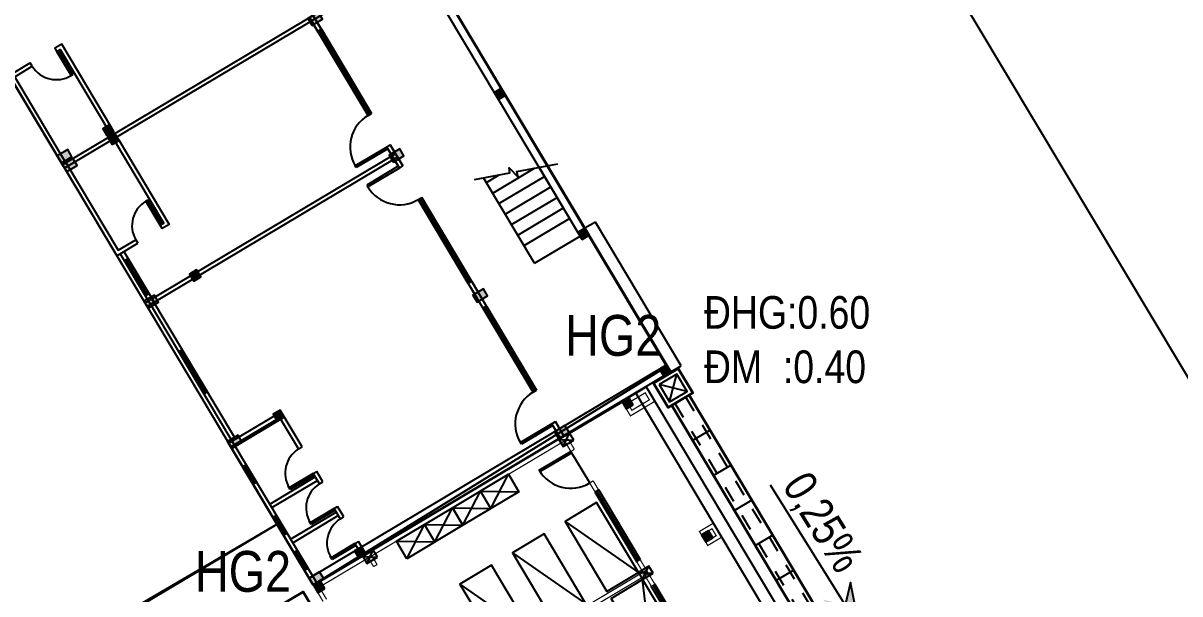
# Model space of a CAD drawing. Header units: millimetres. Extents: x -341 to 79, y 65 to 137.
# Drawn here: x -281.01 to -273.92, y 81.21 to 84.71 of the extents above; entities that cross this region are included whole.
import ezdxf

# ---------------------------------------------------------------- set-up
doc = ezdxf.new("R2010")
doc.units = ezdxf.units.MM
doc.header["$LTSCALE"] = 0.3
doc.header["$MEASUREMENT"] = 0
doc.linetypes.add('DASHDOTX2', pattern=[2, 1, -0.5, 0, -0.5])
doc.linetypes.add('DASHED2', pattern=[0.375, 0.25, -0.125])
for name, color, linetype in [('HACTH', 8, 'CONTINUOUS'), ('HATCH', 8, 'CONTINUOUS'), ('HATCH1', 8, 'CONTINUOUS'), ('LAYER 1', 1, 'CONTINUOUS'), ('LAYER1', 1, 'CONTINUOUS'), ('Layer2', 4, 'CONTINUOUS'), ('LAYER5', 5, 'CONTINUOUS'), ('LAYER7', 7, 'CONTINUOUS'), ('LAYER8', 8, 'CONTINUOUS'), ('THIETBI', 25, 'CONTINUOUS'), ('TUONG', 7, 'CONTINUOUS')]:
    doc.layers.add(name, color=color, linetype=linetype)
doc.layers.add('THOATNUOC', color=4, linetype='CONTINUOUS', lineweight=35)
doc.styles.add('HELVE-KT', font='VHELVCN.TTF')
doc.linetypes.add('FENCELINE2', pattern='A,0.25,-0.1,[132,ltypeshp.shx,S=0.1,R=0,X=-0.1,Y=0],-0.1,1', length=1.45)

# ---------------------------------------------------------------- blocks, each defined once
blk = doc.blocks.new('NXM')
at = {"layer": 'LAYER7', "ltscale": 5}
h = blk.add_hatch(color=256, dxfattribs=at)
h.paths.add_polyline_path([(-121855.57, 340602.76), (-121855.47, 340602.86), (-121855.67, 340602.86)])
h.paths.add_polyline_path([(-121855.57, 340602.76), (-121855.67, 340602.86), (-121855.67, 340602.66)])
h.paths.add_polyline_path([(-121855.47, 340602.66), (-121855.57, 340602.76), (-121855.67, 340602.66)])
h.paths.add_polyline_path([(-121855.47, 340602.66), (-121855.47, 340602.86), (-121855.57, 340602.76)])
h = blk.add_hatch(color=256, dxfattribs=at)
h.paths.add_polyline_path([(-121855.47, 340601.46), (-121855.67, 340601.46), (-121855.57, 340601.31)])
h.paths.add_polyline_path([(-121855.67, 340601.16), (-121855.57, 340601.31), (-121855.67, 340601.46)])
h = blk.add_hatch(color=256, dxfattribs=at)
h.paths.add_polyline_path([(-121859.27, 340595.86), (-121859.47, 340595.86), (-121859.37, 340595.71)])
h.paths.add_polyline_path([(-121859.47, 340595.56), (-121859.37, 340595.71), (-121859.47, 340595.86)])
h = blk.add_hatch(color=256, dxfattribs=at)
h.paths.add_polyline_path([(-121855.47, 340595.86), (-121855.67, 340595.86), (-121855.57, 340595.71)])
h.paths.add_polyline_path([(-121855.67, 340595.56), (-121855.57, 340595.71), (-121855.67, 340595.86)])
h.paths.add_polyline_path([(-121855.67, 340595.86), (-121855.67, 340595.56), (-121855.57, 340595.71)])
h = blk.add_hatch(color=256, dxfattribs=at)
h.paths.add_polyline_path([(-121859.37, 340593.96), (-121859.27, 340594.06), (-121859.47, 340594.06)])
h.paths.add_polyline_path([(-121859.37, 340593.96), (-121859.47, 340594.06), (-121859.47, 340593.86)])
h.paths.add_polyline_path([(-121859.27, 340593.86), (-121859.37, 340593.96), (-121859.47, 340593.86)])
h.paths.add_polyline_path([(-121859.27, 340593.86), (-121859.27, 340594.06), (-121859.37, 340593.96)])
h = blk.add_hatch(color=256, dxfattribs=at)
h.paths.add_polyline_path([(-121859.37, 340593.96), (-121859.27, 340594.06), (-121859.47, 340594.06)])
h.paths.add_polyline_path([(-121859.37, 340593.96), (-121859.47, 340594.06), (-121859.47, 340593.86)])
h.paths.add_polyline_path([(-121859.27, 340593.86), (-121859.37, 340593.96), (-121859.47, 340593.86)])
h.paths.add_polyline_path([(-121859.27, 340593.86), (-121859.27, 340594.06), (-121859.37, 340593.96)])
h = blk.add_hatch(color=256, dxfattribs=at)
h.paths.add_polyline_path([(-121855.57, 340593.96), (-121855.47, 340594.06), (-121855.67, 340594.06)])
h.paths.add_polyline_path([(-121855.57, 340593.96), (-121855.67, 340594.06), (-121855.67, 340593.86)])
h.paths.add_polyline_path([(-121855.47, 340593.86), (-121855.57, 340593.96), (-121855.67, 340593.86)])
h.paths.add_polyline_path([(-121855.47, 340593.86), (-121855.47, 340594.06), (-121855.57, 340593.96)])
h = blk.add_hatch(color=256, dxfattribs=at)
h.paths.add_polyline_path([(-121855.57, 340593.96), (-121855.47, 340594.06), (-121855.67, 340594.06)])
h.paths.add_polyline_path([(-121855.57, 340593.96), (-121855.67, 340594.06), (-121855.67, 340593.86)])
h.paths.add_polyline_path([(-121855.47, 340593.86), (-121855.57, 340593.96), (-121855.67, 340593.86)])
h.paths.add_polyline_path([(-121855.47, 340593.86), (-121855.47, 340594.06), (-121855.57, 340593.96)])
at = {"layer": 'LAYER5', "linetype": 'Continuous'}
for p, q in [((-121861.72, 340595.76), (-121859.72, 340595.76)), ((-121859.72, 340595.71), (-121861.72, 340595.71)), ((-121861.72, 340595.66), (-121859.72, 340595.66)), ((-121857.02, 340595.76), (-121859.02, 340595.76)), ((-121859.02, 340595.71), (-121857.02, 340595.71)), ((-121857.02, 340595.66), (-121859.02, 340595.66))]:
    blk.add_line(p, q, dxfattribs=at)
blk.add_lwpolyline([(-121855.87, 340595.76), (-121855.91, 340595.76), (-121855.91, 340596.66), (-121855.87, 340596.66)], close=True, dxfattribs=at)
blk.add_arc((-121855.866, 340595.76), 0.904, 90.2526, 180, dxfattribs=at)
at = {"layer": 'LAYER7', "ltscale": 5}
for p, q in [((-121855.67, 340602.86), (-121855.47, 340602.66)), ((-121855.47, 340602.86), (-121855.67, 340602.66)), ((-121855.67, 340601.46), (-121855.47, 340601.16)), ((-121855.47, 340601.46), (-121855.67, 340601.16)), ((-121859.47, 340595.86), (-121859.27, 340595.56)), ((-121859.27, 340595.86), (-121859.47, 340595.56)), ((-121855.67, 340595.86), (-121855.47, 340595.56)), ((-121855.47, 340595.86), (-121855.67, 340595.56)), ((-121856.77, 340595.76), (-121855.87, 340595.76)), ((-121855.47, 340595.66), (-121855.47, 340593.86)), ((-121859.47, 340594.06), (-121859.27, 340593.86)), ((-121859.27, 340594.06), (-121859.47, 340593.86)), ((-121859.47, 340594.06), (-121859.27, 340593.86)), ((-121859.27, 340594.06), (-121859.47, 340593.86)), ((-121855.67, 340594.06), (-121855.47, 340593.86)), ((-121855.47, 340594.06), (-121855.67, 340593.86)), ((-121855.67, 340594.06), (-121855.47, 340593.86)), ((-121855.47, 340594.06), (-121855.67, 340593.86)), ((-121877.97, 340593.66), (-121855.47, 340593.66)), ((-121877.97, 340593.36), (-121855.47, 340593.36))]:
    blk.add_line(p, q, dxfattribs=at)
at = {"layer": 'LAYER7', "ltscale": 5, "const_width": 0.03}
for points in [[(-121859.42, 340602.86), (-121859.42, 340595.66)], [(-121859.32, 340602.86), (-121859.32, 340595.66)], [(-121855.92, 340602.86), (-121855.47, 340602.86)], [(-121855.92, 340602.76), (-121855.57, 340602.76)], [(-121855.57, 340602.76), (-121855.57, 340595.76)], [(-121855.47, 340602.86), (-121855.47, 340595.66)], [(-121855.82, 340601.36), (-121855.57, 340601.36)], [(-121855.82, 340601.26), (-121855.57, 340601.26)], [(-121859.37, 340595.76), (-121859.72, 340595.76)], [(-121859.37, 340595.66), (-121859.72, 340595.66)], [(-121859.37, 340595.76), (-121859.02, 340595.76)], [(-121859.37, 340595.66), (-121859.02, 340595.66)], [(-121857.02, 340595.76), (-121856.77, 340595.76)], [(-121857.02, 340595.66), (-121856.77, 340595.66)], [(-121856.77, 340595.76), (-121856.77, 340595.66)], [(-121855.87, 340595.76), (-121855.57, 340595.76)], [(-121855.87, 340595.76), (-121855.87, 340595.66)], [(-121855.87, 340595.66), (-121855.57, 340595.66)]]:
    blk.add_lwpolyline(points, dxfattribs=at)
at = {"layer": 'LAYER7', "ltscale": 5}
for points in [[(-121855.67, 340602.66), (-121855.47, 340602.66), (-121855.47, 340602.86), (-121855.67, 340602.86)], [(-121855.67, 340601.16), (-121855.47, 340601.16), (-121855.47, 340601.46), (-121855.67, 340601.46)], [(-121859.47, 340595.56), (-121859.27, 340595.56), (-121859.27, 340595.86), (-121859.47, 340595.86)], [(-121855.67, 340595.56), (-121855.47, 340595.56), (-121855.47, 340595.86), (-121855.67, 340595.86)], [(-121859.47, 340593.86), (-121859.27, 340593.86), (-121859.27, 340594.06), (-121859.47, 340594.06)], [(-121859.47, 340593.86), (-121859.27, 340593.86), (-121859.27, 340594.06), (-121859.47, 340594.06)], [(-121855.67, 340593.86), (-121855.47, 340593.86), (-121855.47, 340594.06), (-121855.67, 340594.06)], [(-121855.67, 340593.86), (-121855.47, 340593.86), (-121855.47, 340594.06), (-121855.67, 340594.06)]]:
    blk.add_lwpolyline(points, close=True, dxfattribs=at)
at = {"layer": 'LAYER7', "ltscale": 5, "const_width": 0.03}
for points in [[(-121859.57, 340593.66), (-121859.17, 340593.66), (-121859.17, 340594.06), (-121859.57, 340594.06)], [(-121859.47, 340593.76), (-121859.27, 340593.76), (-121859.27, 340593.96), (-121859.47, 340593.96)], [(-121855.87, 340593.36), (-121855.47, 340593.36), (-121855.47, 340594.06), (-121855.87, 340594.06)], [(-121855.77, 340593.46), (-121855.57, 340593.46), (-121855.57, 340593.96), (-121855.77, 340593.96)]]:
    blk.add_lwpolyline(points, close=True, dxfattribs=at)
at = {"layer": 'THIETBI', "ltscale": 5}
for p, q in [((-121856.07, 340600.56), (-121855.57, 340599.76)), ((-121855.57, 340600.56), (-121856.07, 340599.76)), ((-121857.27, 340599.76), (-121859.27, 340598.86)), ((-121856.07, 340599.76), (-121855.57, 340598.96)), ((-121855.57, 340599.76), (-121856.07, 340598.96)), ((-121856.07, 340598.96), (-121855.57, 340598.16)), ((-121855.57, 340598.96), (-121856.07, 340598.16)), ((-121857.27, 340598.26), (-121859.27, 340597.36)), ((-121856.07, 340598.16), (-121855.57, 340597.36)), ((-121855.57, 340598.16), (-121856.07, 340597.36)), ((-121861.47, 340596.76), (-121859.47, 340595.86)), ((-121857.27, 340596.76), (-121859.27, 340595.86))]:
    blk.add_line(p, q, dxfattribs=at)
for points in [[(-121856.07, 340600.56), (-121855.57, 340600.56), (-121855.57, 340598.96), (-121856.07, 340598.96)], [(-121859.27, 340599.76), (-121859.27, 340598.86), (-121857.27, 340598.86), (-121857.27, 340599.76)], [(-121856.07, 340598.96), (-121855.57, 340598.96), (-121855.57, 340597.36), (-121856.07, 340597.36)], [(-121859.27, 340598.26), (-121859.27, 340597.36), (-121857.27, 340597.36), (-121857.27, 340598.26)], [(-121859.47, 340596.76), (-121859.47, 340595.86), (-121861.47, 340595.86), (-121861.47, 340596.76)], [(-121859.27, 340596.76), (-121859.27, 340595.86), (-121857.27, 340595.86), (-121857.27, 340596.76)]]:
    blk.add_lwpolyline(points, close=True, dxfattribs=at)
for points in [[(-121856.07, 340599.76), (-121855.57, 340599.76)], [(-121856.07, 340598.16), (-121855.57, 340598.16)]]:
    blk.add_lwpolyline(points, dxfattribs=at)
at = {"layer": 'TUONG', "linetype": 'ByBlock', "ltscale": 5, "const_width": 0.03}
for points in [[(-121855.82, 340601.26), (-121855.82, 340601.36)], [(-121859.72, 340595.66), (-121859.72, 340595.76)], [(-121859.02, 340595.66), (-121859.02, 340595.76)], [(-121857.02, 340595.66), (-121857.02, 340595.76)]]:
    blk.add_lwpolyline(points, dxfattribs=at)
blk = doc.blocks.new('TTAT')
at = {"layer": 'HATCH', "ltscale": 5}
for points in [[(-121961.41, 340867.551), (-121961.41, 340867.251), (-121961.21, 340867.251), (-121961.21, 340867.551)], [(-121957.51, 340867.551), (-121957.51, 340867.251), (-121957.31, 340867.251), (-121957.31, 340867.551)], [(-121953.51, 340867.551), (-121953.51, 340867.251), (-121953.31, 340867.251), (-121953.31, 340867.551)], [(-121949.61, 340867.551), (-121949.61, 340867.251), (-121949.41, 340867.251), (-121949.41, 340867.551)], [(-121949.36, 340867.551), (-121949.36, 340867.251), (-121949.16, 340867.251), (-121949.16, 340867.551)], [(-121961.41, 340866.251), (-121961.41, 340866.051), (-121961.21, 340866.051), (-121961.21, 340866.251)], [(-121957.51, 340866.251), (-121957.51, 340866.051), (-121957.31, 340866.051), (-121957.31, 340866.251)], [(-121953.51, 340866.251), (-121953.51, 340866.051), (-121953.31, 340866.051), (-121953.31, 340866.251)], [(-121949.61, 340866.251), (-121949.61, 340866.051), (-121949.41, 340866.051), (-121949.41, 340866.251)], [(-121949.36, 340866.251), (-121949.36, 340866.051), (-121949.16, 340866.051), (-121949.16, 340866.251)], [(-121961.41, 340860.551), (-121961.41, 340860.251), (-121961.21, 340860.251), (-121961.21, 340860.551)], [(-121957.51, 340860.551), (-121957.51, 340860.251), (-121957.31, 340860.251), (-121957.31, 340860.551)], [(-121953.51, 340860.551), (-121953.51, 340860.251), (-121953.31, 340860.251), (-121953.31, 340860.551)], [(-121949.61, 340860.551), (-121949.61, 340860.251), (-121949.41, 340860.251), (-121949.41, 340860.551)], [(-121961.41, 340857.551), (-121961.41, 340857.351), (-121961.21, 340857.351), (-121961.21, 340857.551)], [(-121957.51, 340857.551), (-121957.51, 340857.351), (-121957.31, 340857.351), (-121957.31, 340857.551)], [(-121953.51, 340857.551), (-121953.51, 340857.351), (-121953.31, 340857.351), (-121953.31, 340857.551)]]:
    blk.add_hatch(color=256, dxfattribs=at).paths.add_polyline_path(points)
for p, q in [((-121961.41, 340857.351), (-121961.41, 340857.051)), ((-121957.31, 340857.351), (-121961.41, 340857.351)), ((-121957.31, 340857.051), (-121957.31, 340857.351)), ((-121961.41, 340857.051), (-121957.31, 340857.051))]:
    blk.add_line(p, q, dxfattribs=at)
for points in [[(-121961.41, 340867.551), (-121961.41, 340867.251), (-121961.21, 340867.251), (-121961.21, 340867.551)], [(-121961.21, 340857.351), (-121961.41, 340857.351), (-121961.41, 340867.551), (-121961.21, 340867.551)], [(-121957.51, 340867.551), (-121957.51, 340867.251), (-121957.31, 340867.251), (-121957.31, 340867.551)], [(-121953.51, 340867.551), (-121953.51, 340867.251), (-121953.31, 340867.251), (-121953.31, 340867.551)], [(-121949.61, 340867.551), (-121949.61, 340867.251), (-121949.41, 340867.251), (-121949.41, 340867.551)], [(-121949.36, 340867.551), (-121949.36, 340867.251), (-121949.16, 340867.251), (-121949.16, 340867.551)], [(-121961.41, 340866.251), (-121961.41, 340866.051), (-121961.21, 340866.051), (-121961.21, 340866.251)], [(-121957.51, 340866.251), (-121957.51, 340866.051), (-121957.31, 340866.051), (-121957.31, 340866.251)], [(-121953.51, 340866.251), (-121953.51, 340866.051), (-121953.31, 340866.051), (-121953.31, 340866.251)], [(-121949.61, 340866.251), (-121949.61, 340866.051), (-121949.41, 340866.051), (-121949.41, 340866.251)], [(-121949.36, 340866.251), (-121949.36, 340866.051), (-121949.16, 340866.051), (-121949.16, 340866.251)], [(-121961.41, 340860.551), (-121961.41, 340860.251), (-121961.21, 340860.251), (-121961.21, 340860.551)], [(-121957.51, 340860.551), (-121957.51, 340860.251), (-121957.31, 340860.251), (-121957.31, 340860.551)], [(-121953.51, 340860.551), (-121953.51, 340860.251), (-121953.31, 340860.251), (-121953.31, 340860.551)], [(-121949.61, 340860.551), (-121949.61, 340860.251), (-121949.41, 340860.251), (-121949.41, 340860.551)], [(-121961.41, 340857.551), (-121961.41, 340857.351), (-121961.21, 340857.351), (-121961.21, 340857.551)], [(-121957.51, 340857.551), (-121957.51, 340857.351), (-121957.31, 340857.351), (-121957.31, 340857.551)], [(-121957.51, 340857.551), (-121949.41, 340857.551), (-121949.41, 340857.351), (-121957.51, 340857.351)], [(-121953.51, 340857.551), (-121953.51, 340857.351), (-121953.31, 340857.351), (-121953.31, 340857.551)]]:
    blk.add_lwpolyline(points, close=True, dxfattribs=at)
for points in [[(-121961.41, 340867.551), (-121957.31, 340867.551)], [(-121961.41, 340867.451), (-121957.31, 340867.451)], [(-121960.26, 340867.451), (-121960.26, 340866.151)], [(-121960.16, 340867.451), (-121960.16, 340866.151)], [(-121959.26, 340867.451), (-121959.26, 340866.151)], [(-121959.16, 340867.451), (-121959.16, 340866.151)], [(-121957.51, 340866.051), (-121957.51, 340867.551)], [(-121957.46, 340867.551), (-121957.46, 340866.051)], [(-121957.36, 340867.551), (-121957.36, 340866.051)], [(-121957.31, 340867.451), (-121953.31, 340867.451)], [(-121953.46, 340860.401), (-121953.46, 340867.551)], [(-121952.01, 340867.451), (-121953.41, 340867.451)], [(-121953.36, 340860.401), (-121953.36, 340867.551)], [(-121949.41, 340867.551), (-121952.01, 340867.551), (-121952.01, 340866.951)], [(-121949.41, 340867.451), (-121951.91, 340867.451), (-121951.91, 340866.951)], [(-121949.51, 340857.551), (-121949.51, 340867.551)], [(-121949.46, 340867.551), (-121946.86, 340867.551), (-121946.86, 340866.951)], [(-121949.46, 340867.451), (-121946.96, 340867.451), (-121946.96, 340866.951)], [(-121949.41, 340857.551), (-121949.41, 340867.551)], [(-121949.41, 340867.551), (-121949.36, 340867.551)], [(-121957.31, 340867.351), (-121953.31, 340867.351)], [(-121952.01, 340867.351), (-121953.41, 340867.351)], [(-121951.91, 340866.951), (-121952.01, 340866.951)], [(-121946.96, 340866.951), (-121946.86, 340866.951)], [(-121961.41, 340866.151), (-121961.06, 340866.151)], [(-121961.41, 340866.051), (-121961.06, 340866.051)], [(-121961.06, 340866.151), (-121961.06, 340866.051)], [(-121960.36, 340866.151), (-121960.06, 340866.151)], [(-121960.36, 340866.151), (-121960.36, 340866.051)], [(-121960.36, 340866.051), (-121960.06, 340866.051)], [(-121960.06, 340866.151), (-121960.06, 340866.051)], [(-121959.36, 340866.151), (-121959.06, 340866.151)], [(-121959.36, 340866.151), (-121959.36, 340866.051)], [(-121959.36, 340866.051), (-121959.06, 340866.051)], [(-121959.06, 340866.151), (-121959.06, 340866.051)], [(-121958.36, 340866.151), (-121957.31, 340866.151)], [(-121958.36, 340866.151), (-121958.36, 340866.051)], [(-121958.36, 340866.051), (-121957.31, 340866.051)], [(-121949.61, 340866.051), (-121952.01, 340866.051), (-121952.01, 340866.251), (-121951.91, 340866.251), (-121951.91, 340866.151), (-121949.51, 340866.151)], [(-121949.26, 340866.051), (-121946.86, 340866.051), (-121946.86, 340866.251), (-121946.96, 340866.251), (-121946.96, 340866.151), (-121949.36, 340866.151)], [(-121961.41, 340860.501), (-121961.01, 340860.501)], [(-121961.41, 340860.401), (-121961.01, 340860.401)], [(-121961.01, 340860.501), (-121961.01, 340860.401)], [(-121960.11, 340860.501), (-121954.61, 340860.501)], [(-121960.11, 340860.401), (-121954.61, 340860.401)], [(-121957.01, 340860.501), (-121957.51, 340860.501)], [(-121957.11, 340860.501), (-121957.51, 340860.501)], [(-121957.01, 340860.401), (-121957.51, 340860.401)], [(-121957.11, 340860.401), (-121957.51, 340860.401)], [(-121957.01, 340860.501), (-121957.31, 340860.501)], [(-121957.01, 340860.401), (-121957.31, 340860.401)], [(-121953.71, 340860.501), (-121953.11, 340860.501)], [(-121953.11, 340860.501), (-121953.71, 340860.501)], [(-121953.71, 340860.501), (-121953.71, 340860.401)], [(-121953.71, 340860.501), (-121953.51, 340860.501)], [(-121953.71, 340860.401), (-121953.11, 340860.401)], [(-121953.11, 340860.401), (-121953.71, 340860.401)], [(-121953.71, 340860.401), (-121953.51, 340860.401)], [(-121953.11, 340860.501), (-121953.31, 340860.501)], [(-121953.11, 340860.401), (-121953.31, 340860.401)], [(-121953.11, 340860.501), (-121953.11, 340860.401)], [(-121952.21, 340860.501), (-121949.41, 340860.501)], [(-121949.41, 340860.501), (-121952.21, 340860.501)], [(-121952.21, 340860.401), (-121949.41, 340860.401)], [(-121949.41, 340860.401), (-121952.21, 340860.401)], [(-121949.91, 340860.501), (-121949.61, 340860.501)], [(-121949.91, 340860.401), (-121949.61, 340860.401)], [(-121949.81, 340860.501), (-121949.41, 340860.501)], [(-121949.81, 340860.401), (-121949.41, 340860.401)], [(-121954.899, 340859.064), (-121955.198, 340858.24), (-121955.084, 340858.191), (-121955.39, 340858.117), (-121955.261, 340858.069), (-121955.609, 340857.113)], [(-121957.41, 340858.851), (-121954.976, 340858.851)], [(-121957.41, 340858.851), (-121957.41, 340857.551)], [(-121956.91, 340858.851), (-121956.91, 340857.551)], [(-121956.61, 340858.851), (-121956.61, 340857.551)], [(-121956.31, 340858.851), (-121956.31, 340857.551)], [(-121956.01, 340858.851), (-121956.01, 340857.551)], [(-121955.71, 340858.851), (-121955.71, 340857.551)], [(-121955.41, 340858.851), (-121955.41, 340857.66)], [(-121955.11, 340858.851), (-121955.11, 340858.484)], [(-121957.41, 340857.551), (-121955.449, 340857.551)]]:
    blk.add_lwpolyline(points, dxfattribs=at)
at = {"layer": 'HATCH', "linetype": 'Continuous'}
for points in [[(-121960.985, 340867.551), (-121960.985, 340867.451), (-121960.485, 340867.451), (-121960.485, 340867.551)], [(-121959.985, 340867.551), (-121959.985, 340867.451), (-121959.485, 340867.451), (-121959.485, 340867.551)], [(-121958.535, 340867.551), (-121958.535, 340867.451), (-121958.035, 340867.451), (-121958.035, 340867.551)], [(-121956.01, 340867.451), (-121956.01, 340867.351), (-121954.81, 340867.351), (-121954.81, 340867.451)], [(-121953.21, 340867.451), (-121952.21, 340867.451), (-121952.21, 340867.351), (-121953.21, 340867.351)]]:
    blk.add_lwpolyline(points, close=True, dxfattribs=at)
for points in [[(-121960.485, 340867.501), (-121960.985, 340867.501)], [(-121959.485, 340867.501), (-121959.985, 340867.501)], [(-121958.035, 340867.501), (-121958.535, 340867.501)], [(-121956.01, 340867.401), (-121954.81, 340867.401)], [(-121952.21, 340867.401), (-121953.21, 340867.401)], [(-121961.11, 340866.151), (-121961.11, 340866.834)], [(-121961.11, 340866.834), (-121961.06, 340866.834)], [(-121961.06, 340866.151), (-121961.06, 340866.834)], [(-121961.06, 340866.834), (-121961.01, 340866.834)], [(-121960.11, 340866.151), (-121960.11, 340866.834)], [(-121960.11, 340866.834), (-121960.06, 340866.834)], [(-121960.06, 340866.151), (-121960.06, 340866.834)], [(-121960.06, 340866.834), (-121960.01, 340866.834)], [(-121959.11, 340866.151), (-121959.11, 340866.834)], [(-121959.11, 340866.834), (-121959.06, 340866.834)], [(-121959.06, 340866.151), (-121959.06, 340866.834)], [(-121959.06, 340866.834), (-121959.01, 340866.834)], [(-121951.91, 340866.251), (-121951.227, 340866.251)], [(-121951.91, 340866.201), (-121951.227, 340866.201)], [(-121951.227, 340866.201), (-121951.227, 340866.251)], [(-121946.96, 340866.251), (-121947.642, 340866.251)], [(-121947.642, 340866.201), (-121947.642, 340866.251)], [(-121946.96, 340866.201), (-121947.642, 340866.201)], [(-121961.06, 340860.501), (-121961.06, 340861.401)], [(-121961.06, 340861.401), (-121961.01, 340861.401)], [(-121961.01, 340860.501), (-121961.01, 340861.401)], [(-121953.71, 340860.501), (-121953.71, 340861.401)], [(-121953.66, 340861.401), (-121953.71, 340861.401)], [(-121953.66, 340860.501), (-121953.66, 340861.401)], [(-121953.16, 340860.501), (-121953.16, 340861.401)], [(-121953.16, 340861.401), (-121953.11, 340861.401)], [(-121953.11, 340860.501), (-121953.11, 340861.401)], [(-121960.11, 340860.501), (-121960.11, 340860.401)], [(-121957.71, 340860.501), (-121960.11, 340860.501)], [(-121960.11, 340860.451), (-121957.71, 340860.451)], [(-121957.71, 340860.401), (-121960.11, 340860.401)], [(-121959.51, 340860.501), (-121959.51, 340860.401)], [(-121958.91, 340860.501), (-121958.91, 340860.401)], [(-121958.31, 340860.501), (-121958.31, 340860.401)], [(-121957.71, 340860.401), (-121957.71, 340860.501)], [(-121957.01, 340860.501), (-121954.61, 340860.501)], [(-121957.01, 340860.401), (-121957.01, 340860.501)], [(-121954.61, 340860.451), (-121957.01, 340860.451)], [(-121957.01, 340860.401), (-121954.61, 340860.401)], [(-121956.41, 340860.501), (-121956.41, 340860.401)], [(-121955.81, 340860.501), (-121955.81, 340860.401)], [(-121955.21, 340860.501), (-121955.21, 340860.401)], [(-121954.61, 340860.501), (-121954.61, 340860.401)], [(-121952.21, 340860.501), (-121952.21, 340860.401)], [(-121949.81, 340860.501), (-121952.21, 340860.501)], [(-121952.21, 340860.451), (-121949.81, 340860.451)], [(-121949.81, 340860.401), (-121952.21, 340860.401)], [(-121951.61, 340860.501), (-121951.61, 340860.401)], [(-121951.01, 340860.501), (-121951.01, 340860.401)], [(-121950.41, 340860.501), (-121950.41, 340860.401)], [(-121949.81, 340860.401), (-121949.81, 340860.501)]]:
    blk.add_lwpolyline(points, dxfattribs=at)
for centre, radius, start, end in [((-121951.924, 340866.254), 0.697, 359.745, 88.812), ((-121946.945, 340866.254), 0.697, 91.188, 180.255), ((-121961.056, 340866.137), 0.697, 1.188, 90.255), ((-121960.056, 340866.137), 0.697, 1.188, 90.255), ((-121959.056, 340866.137), 0.697, 1.188, 90.255), ((-121961.01, 340860.501), 0.9, 0, 90), ((-121953.71, 340860.501), 0.9, 90, 180), ((-121953.11, 340860.501), 0.9, 0, 90)]:
    blk.add_arc(centre, radius, start, end, dxfattribs=at)

msp = doc.modelspace()

# ---------------------------------------------------------------- hatches: boundary and pattern name
at = {"layer": 'LAYER7', "linetype": 'Continuous', "ltscale": 0.08}
msp.add_hatch(color=256, dxfattribs=at).paths.add_polyline_path([(-275.8837, 81.0051), (-275.9399, 81.2835), (-275.9709, 81.1452), (-276.1087, 81.1785)])

# ---------------------------------------------------------------- linework, layer by layer
at = {"layer": 'HACTH', "linetype": 'DASHED2', "ltscale": 0.001}
for points in [[(-274.1953, 77.6576), (-277.0126, 82.3813)], [(-274.1309, 77.6961), (-276.9482, 82.4197)]]:
    msp.add_lwpolyline(points, dxfattribs=at)
at = {"layer": 'HATCH1', "linetype": 'FENCELINE2'}
msp.add_lwpolyline([(-263.0153, 83.0334), (-266.4533, 81.0159), (-271.2404, 78.1441), (-280.3436, 93.3609)], dxfattribs=at)
at = {"layer": 'HATCH1', "ltscale": 5}
for points in [[(-263.0153, 83.0198), (-271.2404, 78.1441), (-280.3436, 93.3609)], [(-279.4525, 81.6404), (-284.1424, 89.5036)]]:
    msp.add_lwpolyline(points, dxfattribs=at)
msp.add_lwpolyline([(-293.9844, 83.6853), (-285.6679, 88.5516), (-284.1424, 89.5036), (-284.3657, 89.878), (-282.1978, 91.2169), (-277.0633, 82.6082), (-279.2311, 81.2692), (-279.4525, 81.6404), (-289.3733, 75.8345), (-291.1739, 78.9002), (-291.8848, 78.4895), (-292.8729, 80.2002), (-292.1774, 80.6088)], close=True, dxfattribs=at)
at = {"layer": 'HATCH1', "linetype": 'Continuous', "ltscale": 0.7}
for points in [[(-284.3657, 89.878), (-279.2311, 81.2692), (-277.0633, 82.6082), (-282.1978, 91.2169), (-284.3657, 89.878)], [(-281.0621, 80.6803), (-279.4525, 81.6404), (-284.1424, 89.5036), (-285.6679, 88.5516), (-281.0621, 80.6803)]]:
    msp.add_lwpolyline(points, dxfattribs=at)
at = {"layer": 'LAYER 1', "ltscale": 5}
for points in [[(-277.1109, 82.4973), (-277.0469, 82.3899), (-276.9395, 82.454), (-277.0036, 82.5613), (-277.1109, 82.4973)], [(-276.9395, 82.454), (-277.1109, 82.4973)], [(-277.0469, 82.3899), (-277.0036, 82.5613)], [(-276.9267, 82.4325), (-277.0341, 82.3685)], [(-276.7987, 82.2178), (-276.906, 82.1538)], [(-276.6706, 82.0031), (-276.778, 81.939)], [(-276.5425, 81.7884), (-276.6499, 81.7243)], [(-276.4145, 81.5736), (-276.5218, 81.5096)], [(-276.2864, 81.3589), (-276.3938, 81.2949)]]:
    msp.add_lwpolyline(points, dxfattribs=at)
at = {"layer": 'LAYER8', "linetype": 'Continuous', "ltscale": 0.08}
for points in [[(-275.8837, 81.0051), (-276.4282, 81.8803)], [(-275.8837, 81.0051), (-275.9399, 81.2835), (-275.9709, 81.1452)]]:
    msp.add_lwpolyline(points, dxfattribs=at)
at = {"layer": 'THOATNUOC', "linetype": 'Continuous', "ltscale": 0.08}
for points in [[(-277.1452, 82.506), (-277.0555, 82.3557), (-276.9052, 82.4453), (-276.9949, 82.5956)], [(-279.4426, 81.1357), (-279.3529, 80.9854), (-279.2026, 81.0751), (-279.2923, 81.2254)]]:
    msp.add_lwpolyline(points, close=True, dxfattribs=at)
for points in [[(-274.1094, 77.7089), (-276.9267, 82.4325)], [(-274.2167, 77.6448), (-277.0341, 82.3685)]]:
    msp.add_lwpolyline(points, dxfattribs=at)

# ---------------------------------------------------------------- block references
at = {"layer": 'Layer2', "linetype": 'DASHDOTX2', "lineweight": -2, "ltscale": 0.0001, "xscale": 0.249999999999011, "yscale": 0.2500000000145519, "zscale": 0.25, "rotation": 120.8132059761627}
msp.add_blockref('NXM', (57246.9333, 69862.5812), dxfattribs=at)
at = {"layer": 'TUONG', "xscale": 0.2500000000083286, "yscale": 0.2500000000145519, "zscale": 0.25, "rotation": 120.8132059797431}
msp.add_blockref('TTAT', (57290.1957, 69919.2281), dxfattribs=at)

# ---------------------------------------------------------------- texts
at = {"layer": 'LAYER1', "linetype": 'Continuous', "ltscale": 0.05, "width": 6.2709, "attachment_point": 1, "style": 'HELVE-KT'}
for s, insert, char_height in [('{\\C3;ÑHG:0.60\\PÑM  :0.40}', (-276.8367, 83.039, 0.4582), 0.2), ('{\\C6;HG2}', (-277.6867, 82.9229, 0.4582), 0.25), ('{\\C6;HG2}', (-279.9555, 81.4765, 0.4582), 0.25)]:
    msp.add_mtext(s, dxfattribs=dict(at, insert=insert, char_height=char_height))
at = {"layer": 'LAYER1', "linetype": 'Continuous', "ltscale": 0.05, "insert": (-276.3924, 81.8575), "char_height": 0.2, "attachment_point": 7, "rotation": 301.88407, "style": 'HELVE-KT'}
msp.add_mtext('0,25%', dxfattribs=at)

doc.saveas('drawing.dxf')
